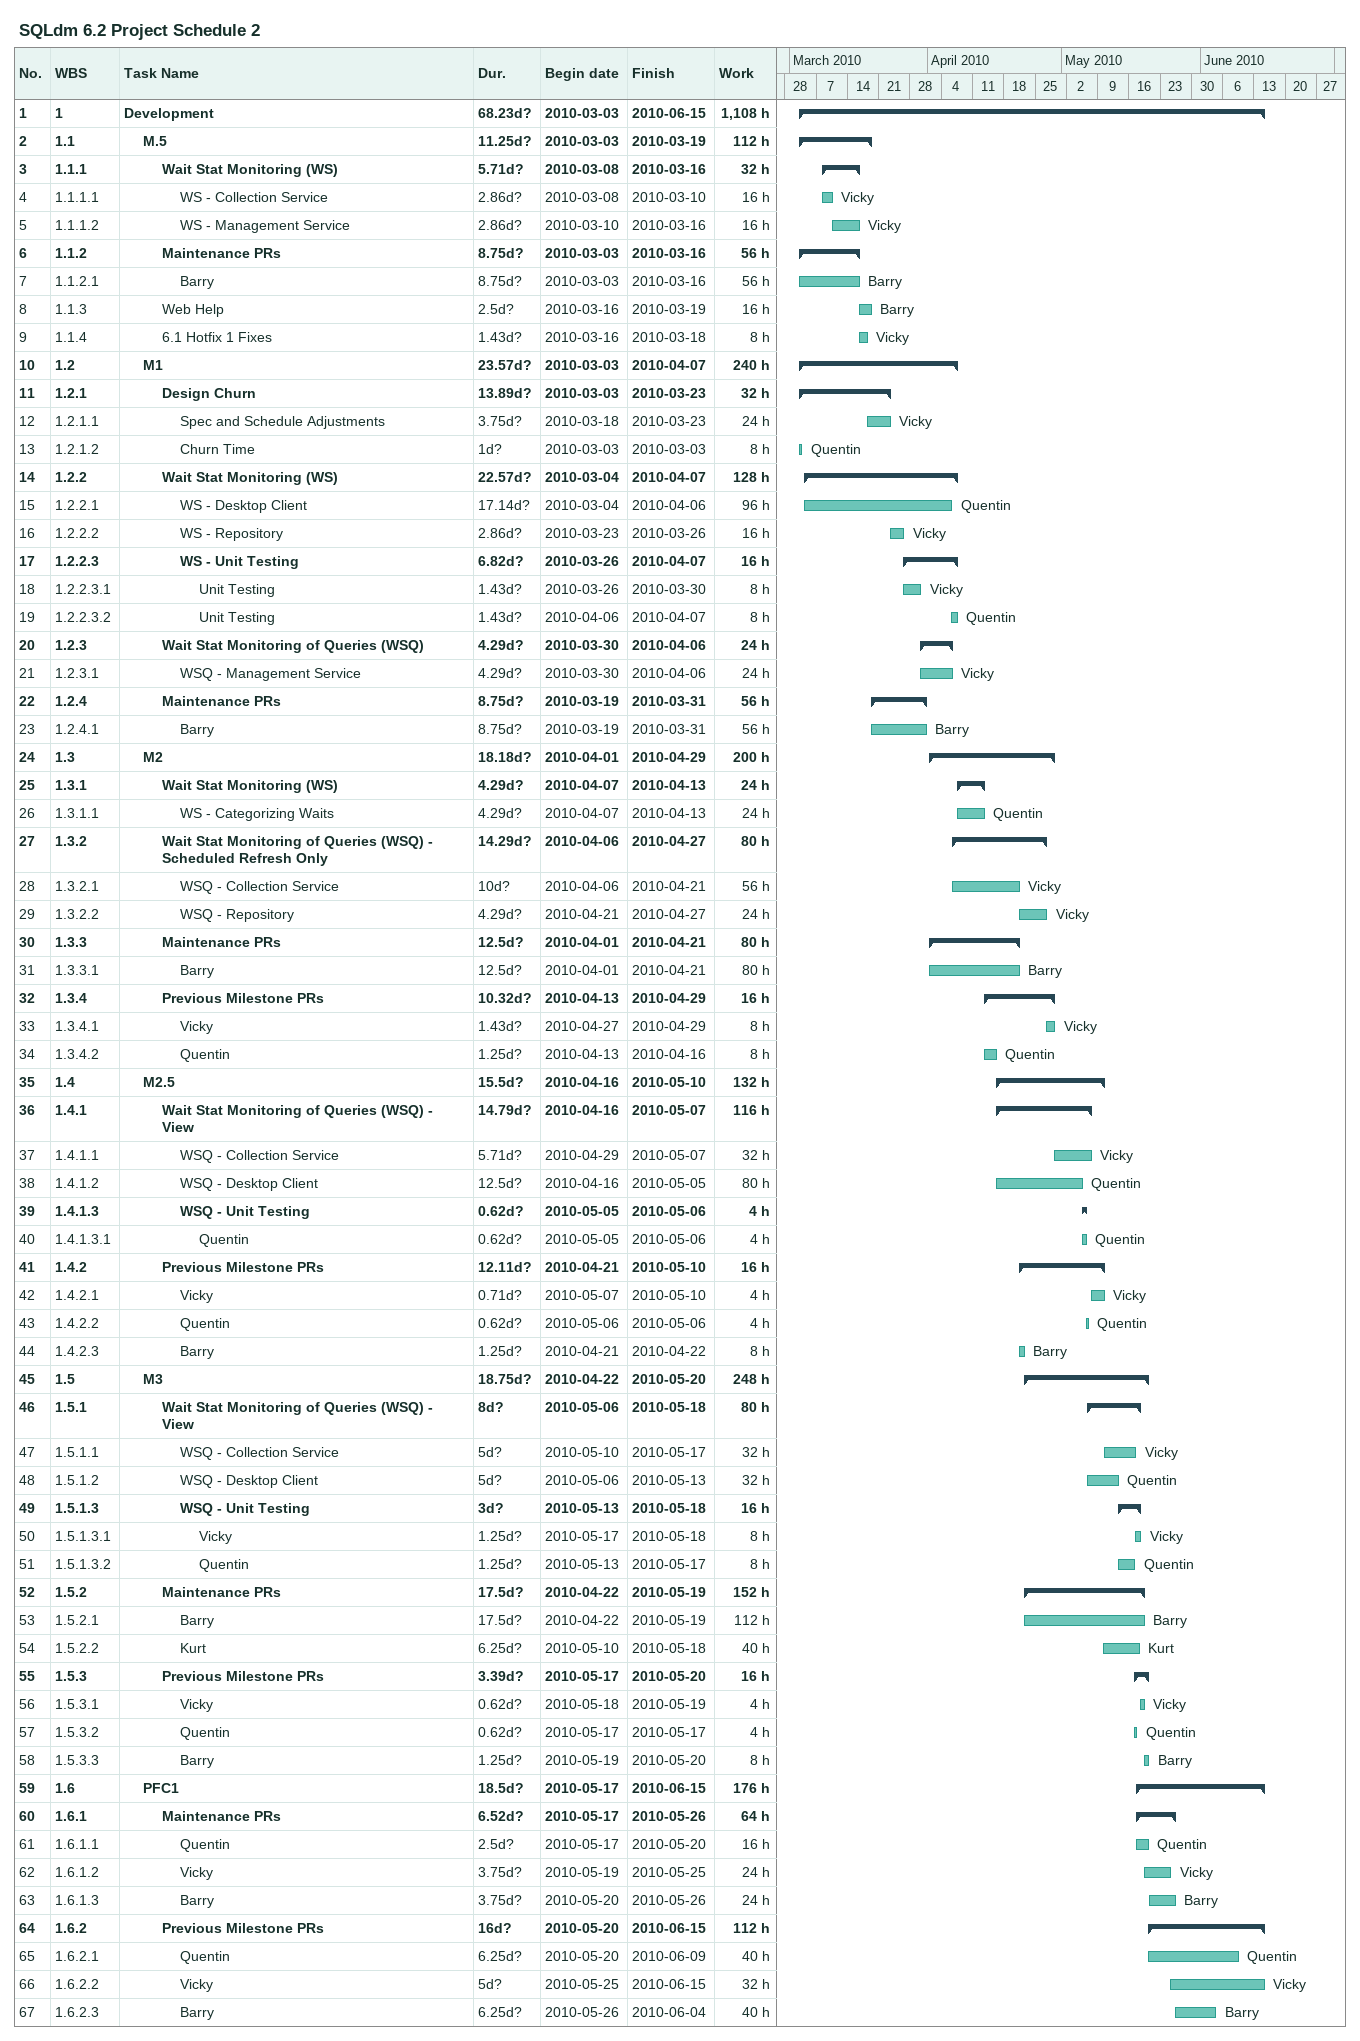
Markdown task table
SQLdm 6.2 Project Schedule 2

| ID | WBS | Task | Duration | Start | Finish | Resources | Work (h) |
|---|---|---|---|---|---|---|---|
| 1 | 1 | **Development** | 68.23d? | 2010-03-03 | 2010-06-15 |  | 1108 |
| 2 | 1.1 | **M.5** | 11.25d? | 2010-03-03 | 2010-03-19 |  | 112 |
| 3 | 1.1.1 | **Wait Stat Monitoring (WS)** | 5.71d? | 2010-03-08 | 2010-03-16 |  | 32 |
| 4 | 1.1.1.1 | WS - Collection Service | 2.86d? | 2010-03-08 | 2010-03-10 | Vicky | 16 |
| 5 | 1.1.1.2 | WS - Management Service | 2.86d? | 2010-03-10 | 2010-03-16 | Vicky | 16 |
| 6 | 1.1.2 | **Maintenance PRs** | 8.75d? | 2010-03-03 | 2010-03-16 |  | 56 |
| 7 | 1.1.2.1 | Barry | 8.75d? | 2010-03-03 | 2010-03-16 | Barry | 56 |
| 8 | 1.1.3 | Web Help | 2.5d? | 2010-03-16 | 2010-03-19 | Barry | 16 |
| 9 | 1.1.4 | 6.1 Hotfix 1 Fixes | 1.43d? | 2010-03-16 | 2010-03-18 | Vicky | 8 |
| 10 | 1.2 | **M1** | 23.57d? | 2010-03-03 | 2010-04-07 |  | 240 |
| 11 | 1.2.1 | **Design Churn** | 13.89d? | 2010-03-03 | 2010-03-23 |  | 32 |
| 12 | 1.2.1.1 | Spec and Schedule Adjustments | 3.75d? | 2010-03-18 | 2010-03-23 | Vicky | 24 |
| 13 | 1.2.1.2 | Churn Time | 1d? | 2010-03-03 | 2010-03-03 | Quentin | 8 |
| 14 | 1.2.2 | **Wait Stat Monitoring (WS)** | 22.57d? | 2010-03-04 | 2010-04-07 |  | 128 |
| 15 | 1.2.2.1 | WS - Desktop Client | 17.14d? | 2010-03-04 | 2010-04-06 | Quentin | 96 |
| 16 | 1.2.2.2 | WS - Repository | 2.86d? | 2010-03-23 | 2010-03-26 | Vicky | 16 |
| 17 | 1.2.2.3 | **WS - Unit Testing** | 6.82d? | 2010-03-26 | 2010-04-07 |  | 16 |
| 18 | 1.2.2.3.1 | Unit Testing | 1.43d? | 2010-03-26 | 2010-03-30 | Vicky | 8 |
| 19 | 1.2.2.3.2 | Unit Testing | 1.43d? | 2010-04-06 | 2010-04-07 | Quentin | 8 |
| 20 | 1.2.3 | **Wait Stat Monitoring of Queries (WSQ)** | 4.29d? | 2010-03-30 | 2010-04-06 |  | 24 |
| 21 | 1.2.3.1 | WSQ - Management Service | 4.29d? | 2010-03-30 | 2010-04-06 | Vicky | 24 |
| 22 | 1.2.4 | **Maintenance PRs** | 8.75d? | 2010-03-19 | 2010-03-31 |  | 56 |
| 23 | 1.2.4.1 | Barry | 8.75d? | 2010-03-19 | 2010-03-31 | Barry | 56 |
| 24 | 1.3 | **M2** | 18.18d? | 2010-04-01 | 2010-04-29 |  | 200 |
| 25 | 1.3.1 | **Wait Stat Monitoring (WS)** | 4.29d? | 2010-04-07 | 2010-04-13 |  | 24 |
| 26 | 1.3.1.1 | WS - Categorizing Waits | 4.29d? | 2010-04-07 | 2010-04-13 | Quentin | 24 |
| 27 | 1.3.2 | **Wait Stat Monitoring of Queries (WSQ) - Scheduled Refresh Only** | 14.29d? | 2010-04-06 | 2010-04-27 |  | 80 |
| 28 | 1.3.2.1 | WSQ - Collection Service | 10d? | 2010-04-06 | 2010-04-21 | Vicky | 56 |
| 29 | 1.3.2.2 | WSQ - Repository | 4.29d? | 2010-04-21 | 2010-04-27 | Vicky | 24 |
| 30 | 1.3.3 | **Maintenance PRs** | 12.5d? | 2010-04-01 | 2010-04-21 |  | 80 |
| 31 | 1.3.3.1 | Barry | 12.5d? | 2010-04-01 | 2010-04-21 | Barry | 80 |
| 32 | 1.3.4 | **Previous Milestone PRs** | 10.32d? | 2010-04-13 | 2010-04-29 |  | 16 |
| 33 | 1.3.4.1 | Vicky | 1.43d? | 2010-04-27 | 2010-04-29 | Vicky | 8 |
| 34 | 1.3.4.2 | Quentin | 1.25d? | 2010-04-13 | 2010-04-16 | Quentin | 8 |
| 35 | 1.4 | **M2.5** | 15.5d? | 2010-04-16 | 2010-05-10 |  | 132 |
| 36 | 1.4.1 | **Wait Stat Monitoring of Queries (WSQ) - View** | 14.79d? | 2010-04-16 | 2010-05-07 |  | 116 |
| 37 | 1.4.1.1 | WSQ - Collection Service | 5.71d? | 2010-04-29 | 2010-05-07 | Vicky | 32 |
| 38 | 1.4.1.2 | WSQ - Desktop Client | 12.5d? | 2010-04-16 | 2010-05-05 | Quentin | 80 |
| 39 | 1.4.1.3 | **WSQ - Unit Testing** | 0.62d? | 2010-05-05 | 2010-05-06 |  | 4 |
| 40 | 1.4.1.3.1 | Quentin | 0.62d? | 2010-05-05 | 2010-05-06 | Quentin | 4 |
| 41 | 1.4.2 | **Previous Milestone PRs** | 12.11d? | 2010-04-21 | 2010-05-10 |  | 16 |
| 42 | 1.4.2.1 | Vicky | 0.71d? | 2010-05-07 | 2010-05-10 | Vicky | 4 |
| 43 | 1.4.2.2 | Quentin | 0.62d? | 2010-05-06 | 2010-05-06 | Quentin | 4 |
| 44 | 1.4.2.3 | Barry | 1.25d? | 2010-04-21 | 2010-04-22 | Barry | 8 |
| 45 | 1.5 | **M3** | 18.75d? | 2010-04-22 | 2010-05-20 |  | 248 |
| 46 | 1.5.1 | **Wait Stat Monitoring of Queries (WSQ) - View** | 8d? | 2010-05-06 | 2010-05-18 |  | 80 |
| 47 | 1.5.1.1 | WSQ - Collection Service | 5d? | 2010-05-10 | 2010-05-17 | Vicky | 32 |
| 48 | 1.5.1.2 | WSQ - Desktop Client | 5d? | 2010-05-06 | 2010-05-13 | Quentin | 32 |
| 49 | 1.5.1.3 | **WSQ - Unit Testing** | 3d? | 2010-05-13 | 2010-05-18 |  | 16 |
| 50 | 1.5.1.3.1 | Vicky | 1.25d? | 2010-05-17 | 2010-05-18 | Vicky | 8 |
| 51 | 1.5.1.3.2 | Quentin | 1.25d? | 2010-05-13 | 2010-05-17 | Quentin | 8 |
| 52 | 1.5.2 | **Maintenance PRs** | 17.5d? | 2010-04-22 | 2010-05-19 |  | 152 |
| 53 | 1.5.2.1 | Barry | 17.5d? | 2010-04-22 | 2010-05-19 | Barry | 112 |
| 54 | 1.5.2.2 | Kurt | 6.25d? | 2010-05-10 | 2010-05-18 | Kurt | 40 |
| 55 | 1.5.3 | **Previous Milestone PRs** | 3.39d? | 2010-05-17 | 2010-05-20 |  | 16 |
| 56 | 1.5.3.1 | Vicky | 0.62d? | 2010-05-18 | 2010-05-19 | Vicky | 4 |
| 57 | 1.5.3.2 | Quentin | 0.62d? | 2010-05-17 | 2010-05-17 | Quentin | 4 |
| 58 | 1.5.3.3 | Barry | 1.25d? | 2010-05-19 | 2010-05-20 | Barry | 8 |
| 59 | 1.6 | **PFC1** | 18.5d? | 2010-05-17 | 2010-06-15 |  | 176 |
| 60 | 1.6.1 | **Maintenance PRs** | 6.52d? | 2010-05-17 | 2010-05-26 |  | 64 |
| 61 | 1.6.1.1 | Quentin | 2.5d? | 2010-05-17 | 2010-05-20 | Quentin | 16 |
| 62 | 1.6.1.2 | Vicky | 3.75d? | 2010-05-19 | 2010-05-25 | Vicky | 24 |
| 63 | 1.6.1.3 | Barry | 3.75d? | 2010-05-20 | 2010-05-26 | Barry | 24 |
| 64 | 1.6.2 | **Previous Milestone PRs** | 16d? | 2010-05-20 | 2010-06-15 |  | 112 |
| 65 | 1.6.2.1 | Quentin | 6.25d? | 2010-05-20 | 2010-06-09 | Quentin | 40 |
| 66 | 1.6.2.2 | Vicky | 5d? | 2010-05-25 | 2010-06-15 | Vicky | 32 |
| 67 | 1.6.2.3 | Barry | 6.25d? | 2010-05-26 | 2010-06-04 | Barry | 40 |
